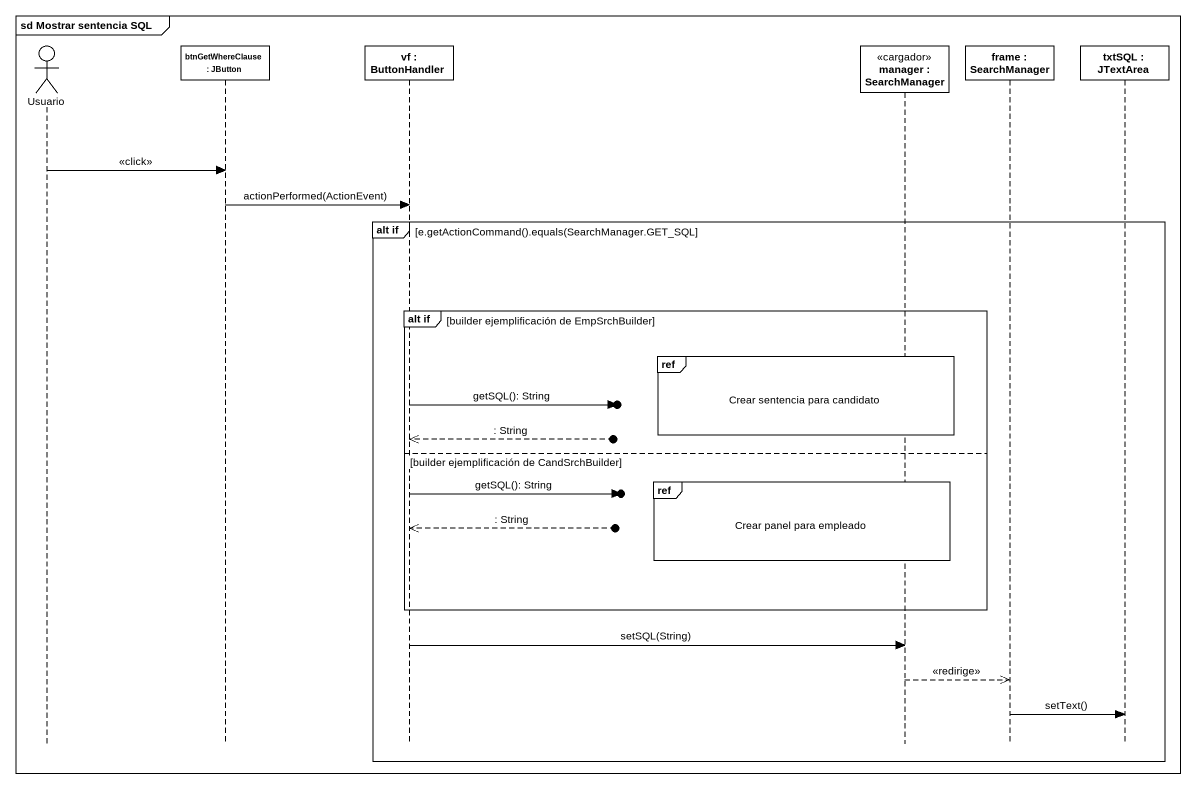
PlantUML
@startuml
mainframe sd Mostrar sentencia SQL
hide footbox
actor Usuario
participant "btnGetWhereClause : JButton" as btnGetWhereClause
participant "vf : ButtonHandler" as vf
participant "manager : SearchManager" as manager <<cargador>>
participant "frame : SearchManager" as frame_
participant "txtSQL : JTextArea" as txtSQL

Usuario -> btnGetWhereClause : <<click>>
btnGetWhereClause -> vf : actionPerformed(ActionEvent)
group alt if [e.getActionCommand().equals(SearchManager.GET_SQL]
  group alt if [builder ejemplificación de EmpSrchBuilder]
    ref over manager : Crear sentencia para candidato
    vf ->o] : getSQL(): String
    vf <<--o] : : String
  else builder ejemplificación de CandSrchBuilder
    ref over manager : Crear panel para empleado
    vf ->o] : getSQL(): String
    vf <<--o] : : String
  end
  vf -> manager : setSQL(String)
  manager -->> frame_ : <<redirige>>
  frame_ -> txtSQL : setText()
end
@enduml
